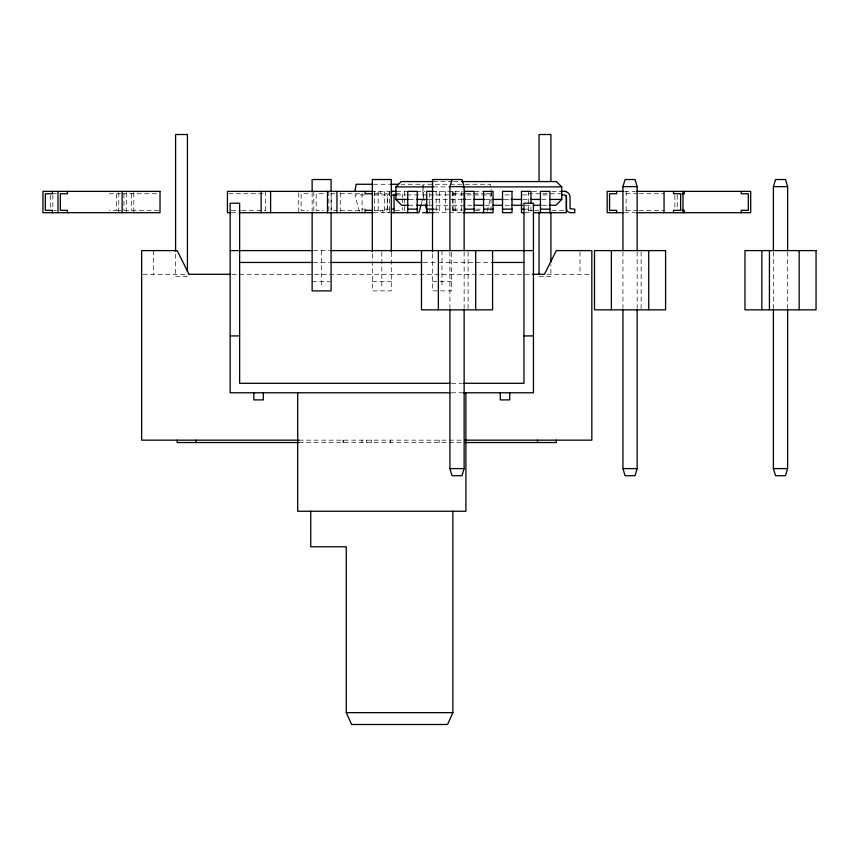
<?xml version="1.0" encoding="UTF-8"?>
<svg xmlns="http://www.w3.org/2000/svg" width="859" height="859" viewBox="0 0 859 859"><rect width="100%" height="100%" fill="white"/><g stroke="black" fill="none" stroke-linecap="round" stroke-linejoin="round"><path stroke-width="0.64" stroke-dasharray="4.29 3.22" d="M423.058 189.001L422.671 194.929L425.044 203.808M423.24 187.82L423.809 184.266L490.253 184.266L491.198 190.183M421.297 203.808L423.67 194.929L422.542 184.266L401.271 184.266M486.989 211.432L491.391 194.929L491.391 191.374M386.894 209.145L387.602 208.436L387.645 196.528A5.927 5.927 0 0 1 389.922 192.599M433.323 181.571L452.059 181.571M453.402 181.571L460.091 181.571M373.364 184.266L389.31 184.266M433.355 186.886L449.397 186.886M371.539 191.374L389.975 191.374M396.633 191.374L407.08 191.374M416.561 191.374L425.044 191.374M432.625 191.374L462.958 191.374M474.802 191.374L484.283 191.374M532.279 191.374L538.808 191.374M551.886 191.374L561.034 191.374M624.6 191.374L635.295 191.374M52.85 193.737L56.404 193.737M109.297 193.737L116.405 193.737L116.405 210.326L109.297 210.326M116.824 193.737L120.378 193.737M122.118 193.737L158.722 193.737M228.741 193.737L265.345 193.737M308.209 193.737L301.101 193.737L301.101 210.326L308.209 210.326M323.274 193.737L316.166 193.737L316.166 210.326L323.274 210.326M334.742 193.737L331.187 193.737L331.187 210.326L337.115 210.326M340.271 193.737L362.487 193.737M374.256 193.737L378.175 193.737M395.172 193.737L402.28 193.737L402.28 197.57M453.101 193.737L464.869 193.737M466.169 193.737L484.476 193.737M485.786 193.737L491.015 193.737M528.349 193.737L541.428 193.737M542.738 193.737L561.034 193.737M626.136 193.737L637.904 193.737M639.214 193.737L664.05 193.737M364.431 194.929L354.96 194.929L359.363 211.432M373.987 194.929L389.975 194.929M396.633 194.929L405.77 194.929M406.93 194.929L491.863 194.929M504.888 194.929L509.634 194.929M522.659 194.929L529.767 194.929M542.802 194.929L548.729 194.929M409.271 199.428L415.96 199.428M427.997 199.428L461.745 199.428M466.791 199.428L472.407 199.428M485.518 199.428L492.411 199.428M504.244 199.428L509.752 199.428M522.97 199.428L529.756 199.428M541.696 199.428L548.418 199.428M408.433 205.269L415.144 205.269M428.544 205.269L451.34 205.269M452.682 205.269L472.794 205.269M484.863 205.269L491.563 205.269M504.974 205.269L510.343 205.269M525.085 205.269L531.785 205.269M542.512 205.269L549.223 205.269M362.068 209.145L366.804 209.145M389.31 209.145L382.867 209.145L382.867 212.699M433.806 209.145L439.26 209.145M445.66 209.145L461.777 209.145M475.993 209.145L481.91 209.145M523.85 209.145L530.959 209.145M54.042 210.326L56.404 210.326M116.824 210.326L158.722 210.326M231.361 210.326L240.509 210.326M241.819 210.326L265.345 210.326M340.271 210.326L362.487 210.326M374.256 210.326L378.175 210.326M395.172 210.326L402.28 210.326L402.28 207.771M453.101 210.326L462.249 210.326M475.328 210.326L481.856 210.326M528.349 210.326L533.579 210.326M534.889 210.326L538.808 210.326M551.886 210.326L566.264 210.326M626.136 210.326L637.904 210.326M639.214 210.326L664.05 210.326M231.361 212.699L237.889 212.699M373.536 212.699L389.975 212.699M434.525 212.699L462.249 212.699M525.032 212.699L530.969 212.699L530.959 204.689M624.6 212.699L635.295 212.699M313.406 250.603L329.502 250.603M313.406 262.457L329.502 262.457M423.38 262.457L490.435 262.457M142.948 274.3L189.023 274.3M231.941 274.3L531.034 274.3M547.076 274.3L591.83 274.3M187.434 276.673L175.58 276.673L175.58 252.525M539.055 276.673L550.898 276.673L550.898 264.604M312.139 281.408L329.835 281.408M372.323 281.408L391.285 281.408M432.507 281.408L451.469 281.408M451.544 383.297L462.271 383.297M451.512 392.778L462.711 392.778M299.007 440.162L463.205 440.162M299.007 442.535L463.119 442.535M787.617 251.923L787.617 308.531M773.401 251.923L773.401 308.531M677.246 195.014L677.246 207.771M674.884 195.369L674.884 208.694M641.115 251.923L641.115 308.531M637.153 251.923L637.153 308.531M626.136 191.374L626.136 212.699M622.936 251.923L622.936 308.531M579.986 251.923L579.986 274.3M528.349 191.374L528.349 212.699M491.015 191.374L491.015 212.699M468.101 251.923L468.101 308.531M464.139 251.923L464.139 308.531M461.777 191.374L461.777 197.291M461.777 198.547L461.777 212.699M455.13 191.374L455.13 212.699M453.101 191.374L453.101 212.699M452.296 191.374L452.296 212.699M451.469 252.482L451.469 290.89L432.507 290.89L432.507 252.482M449.923 251.923L449.923 308.531M445.66 191.374L445.66 212.699M441.988 250.603L441.988 286.154M439.26 191.374L439.26 212.699M439.164 440.162L439.164 442.535M436.179 191.374L436.179 212.699M429.779 193.103L429.779 208.436M429.779 210.326L429.779 212.699M404.643 191.374L404.643 212.699M402.28 198.848L402.28 202.67M391.285 252.482L391.285 290.89L372.323 290.89L372.323 252.482M390.426 440.162L390.426 442.535M390.276 440.162L390.276 442.535M389.621 191.374L389.621 212.699M384.574 191.374L384.574 212.699M381.804 251.912L381.804 286.154M380.14 191.374L380.14 193.737L387.248 193.737L387.248 210.326L380.14 210.326L380.14 212.699M378.175 191.374L378.175 212.699M374.556 191.374L374.556 212.699M371.475 440.162L371.475 442.535M366.729 440.162L366.729 442.535M362.068 193.103L362.068 211.507M361.993 440.162L361.993 442.535M343.192 440.162L343.192 442.535M343.042 440.162L343.042 442.535M340.271 192.706L340.271 211.368M331.102 192.792L331.102 211.561M328.825 191.374L328.825 211.368M321.62 250.603L321.62 286.154M313.803 191.374L313.803 211.368M312.139 192.792L312.139 211.561M298.728 192.706L298.728 212.699M265.345 191.374L265.345 212.699M153.482 250.603L153.482 274.3M133.821 192.706L133.821 212.699M131.448 193.737L131.448 210.326M126.305 192.706L126.305 212.699M123.932 193.737L123.932 210.326M118.767 192.706L118.767 212.699M52.85 195.014L52.85 210.326M50.488 195.369L50.488 208.694M389.943 211.486A4.145 4.145 0 0 1 387.012 212.699"/><path stroke-width="1.29" d="M354.96 191.374L356.088 184.266L372.044 184.266M420.964 205.076L418.934 212.699L391.199 212.699M449.923 250.603L449.923 186.628L452.059 179.52L462.013 179.52L464.139 186.628L464.139 250.603M464.139 309.841L464.139 468.595L462.013 475.703L452.059 475.703L449.923 468.595L449.923 309.841M622.936 250.603L622.936 186.628L625.073 179.52L635.026 179.52L637.153 186.628L637.153 250.603M637.153 309.841L637.153 468.595L635.026 475.703L625.073 475.703L622.936 468.595L622.936 309.841M773.401 250.603L773.401 186.628L775.537 179.52L785.48 179.52L787.617 186.628L787.617 250.603M787.617 309.841L787.617 468.595L785.48 475.703L775.537 475.703L773.401 468.595L773.401 309.841M452.876 511.245L452.876 712.648L447.55 724.491L351.599 724.491L346.263 712.648L346.263 546.786L310.733 546.786L310.733 511.245M408.433 205.269L401.733 205.269L395.902 199.428L395.902 186.886L401.207 181.571L433.323 181.571M461.433 181.571L556.449 181.571L561.754 186.886L561.754 199.428L555.923 205.269L549.223 205.269M393.411 191.374L392.756 191.417A5.927 5.927 0 0 0 391.264 191.825M390.641 184.266L398.619 184.266M449.923 186.628L464.139 186.628M622.936 186.628L637.153 186.628M773.401 186.628L787.617 186.628M395.902 186.886L433.355 186.886M462.776 186.886L561.754 186.886M372.946 191.374L227.431 191.374L227.431 212.699L230.051 212.699M391.683 191.374L396.633 191.374M433.806 191.374L426.698 191.374L426.698 212.699M561.034 191.374L566.264 191.374M623.269 191.374L607.184 191.374L607.184 212.699L623.269 212.699M636.498 191.374L750.702 191.374L750.702 212.699L636.498 212.699M372.183 193.737L365.075 193.737L365.075 191.374M681.992 193.737L684.355 193.737L684.355 191.374M396.633 194.929L393.529 194.929A2.373 2.373 0 0 0 391.242 196.69M561.754 194.929L564.127 194.929A2.373 2.373 0 0 1 566.5 197.302L566.5 208.554A4.145 4.145 0 0 0 570.644 212.699L574.789 212.699L574.789 209.145L570.075 208.705L570.011 196.528A5.927 5.927 0 0 0 564.9 191.417L564.245 191.374M395.902 199.428L408.401 199.428M416.4 199.428L427.073 199.428M463.076 199.428L465.739 199.428M473.738 199.428L484.412 199.428M492.411 199.428L503.084 199.428M511.084 199.428L521.757 199.428M531.087 199.428L540.418 199.428M549.76 199.428L561.754 199.428M416.475 205.269L427.202 205.269M474.136 205.269L483.52 205.269M492.905 205.269L502.29 205.269M511.674 205.269L522.401 205.269M533.128 205.269L541.181 205.269M391.683 209.145L394.056 209.145M407.746 209.145L417.227 209.145M426.698 209.145L433.806 209.145M464.612 209.145L474.093 209.145M483.563 209.145L493.045 209.145M502.526 209.145L511.996 209.145M521.477 209.145L523.85 209.145M540.429 209.145L549.91 209.145M372.183 210.326L365.075 210.326L365.075 212.699M681.992 210.326L684.355 210.326L684.355 212.699M239.199 212.699L372.946 212.699M422.671 212.699L433.999 212.699M462.958 212.699L493.045 212.699L493.045 191.374L483.563 191.374L483.563 212.699M523.85 212.699L521.477 212.699L521.477 191.374L530.959 191.374L530.959 203.551M533.579 212.699L566.264 212.699L566.264 195.369M230.158 250.603L312.064 250.603M330.833 250.603L533.45 250.603M239.64 262.457L312.064 262.457M330.833 262.457L422.037 262.457M491.777 262.457L523.969 262.457M230.599 274.3L189.023 274.3L177.179 250.603L141.638 250.603L141.638 440.162L299.072 440.162M532.376 274.3L544.445 274.3L556.288 250.603L591.83 250.603L591.83 440.162L464.547 440.162M230.158 335.912L239.64 335.912M523.969 335.912L533.45 335.912M450.202 383.297L239.64 383.297L239.64 203.218L230.158 203.218L230.158 392.778L450.245 392.778M463.613 383.297L523.969 383.297L523.969 203.218L533.45 203.218L533.45 392.778L463.377 392.778M299.072 442.535L177.179 442.535L177.179 440.162M465.191 442.535L556.288 442.535L556.288 440.162M449.923 468.595L464.139 468.595M622.936 468.595L637.153 468.595M773.401 468.595L787.617 468.595M346.263 712.648L452.876 712.648M425.388 205.076L427.417 212.699M799.171 250.603L799.171 309.841M769.439 250.603L769.439 309.841M761.836 250.603L761.836 309.841M741.22 191.374L741.22 193.737L748.329 193.737L748.329 210.326L741.22 210.326L741.22 212.699M683.002 191.374L683.002 212.699M673.531 191.374L673.531 193.737L680.639 193.737L680.639 210.326L673.531 210.326L673.531 212.699M664.05 191.374L664.05 212.699M648.717 250.603L648.717 309.841M616.665 191.374L616.665 193.737L609.557 193.737L609.557 210.326L616.665 210.326L616.665 212.699M611.383 250.603L611.383 309.841M550.898 181.442L550.898 134.509L539.055 134.509L539.055 181.442M550.898 212.291L550.898 261.92M549.91 212.699L549.91 191.374L540.429 191.374L540.429 212.699M539.055 212.291L539.055 273.989M537.487 440.162L537.487 442.535M509.752 392.778L509.752 399.886L500.271 399.886L500.271 392.778M492.572 250.603L492.572 309.841L421.49 309.841L421.49 250.603M475.703 250.603L475.703 309.841M474.093 212.699L474.093 191.374L464.612 191.374L464.612 212.699M465.911 392.778L465.911 511.245L297.697 511.245L297.697 392.778M451.469 182.194L451.469 179.52L432.507 179.52L432.507 251.612M438.369 250.603L438.369 309.841M417.227 212.699L417.227 191.374L407.746 191.374L407.746 212.699M394.056 194.327L394.056 212.699M391.285 251.612L391.285 179.52L372.323 179.52L372.323 251.612M336.953 191.374L336.953 212.699M331.102 191.536L331.102 179.52L312.139 179.52L312.139 191.536M331.102 212.688L331.102 290.89L312.139 290.89L312.139 212.688M327.472 191.374L327.472 212.699M270.606 191.374L270.606 212.699M263.326 392.778L263.326 399.886L253.856 399.886L253.856 392.778M261.125 191.374L261.125 212.699M195.981 440.162L195.981 442.535M187.434 271.304L187.434 134.509L175.58 134.509L175.58 251.193M122.118 191.374L122.118 212.699M67.474 191.374L67.474 193.737L60.366 193.737L60.366 210.326L67.474 210.326L67.474 212.699M57.993 191.374L57.993 212.699M52.431 191.374L52.431 193.737L45.323 193.737L45.323 210.326L52.431 210.326L52.431 212.699M160.021 191.374L42.95 191.374L42.95 212.699L160.021 212.699L160.021 191.374M511.996 191.374L502.526 191.374L502.526 212.699L511.996 212.699L511.996 191.374M665.585 250.603L594.503 250.603L594.503 309.841L665.585 309.841L665.585 250.603M816.05 250.603L744.968 250.603L744.968 309.841L816.05 309.841L816.05 250.603"/></g></svg>
